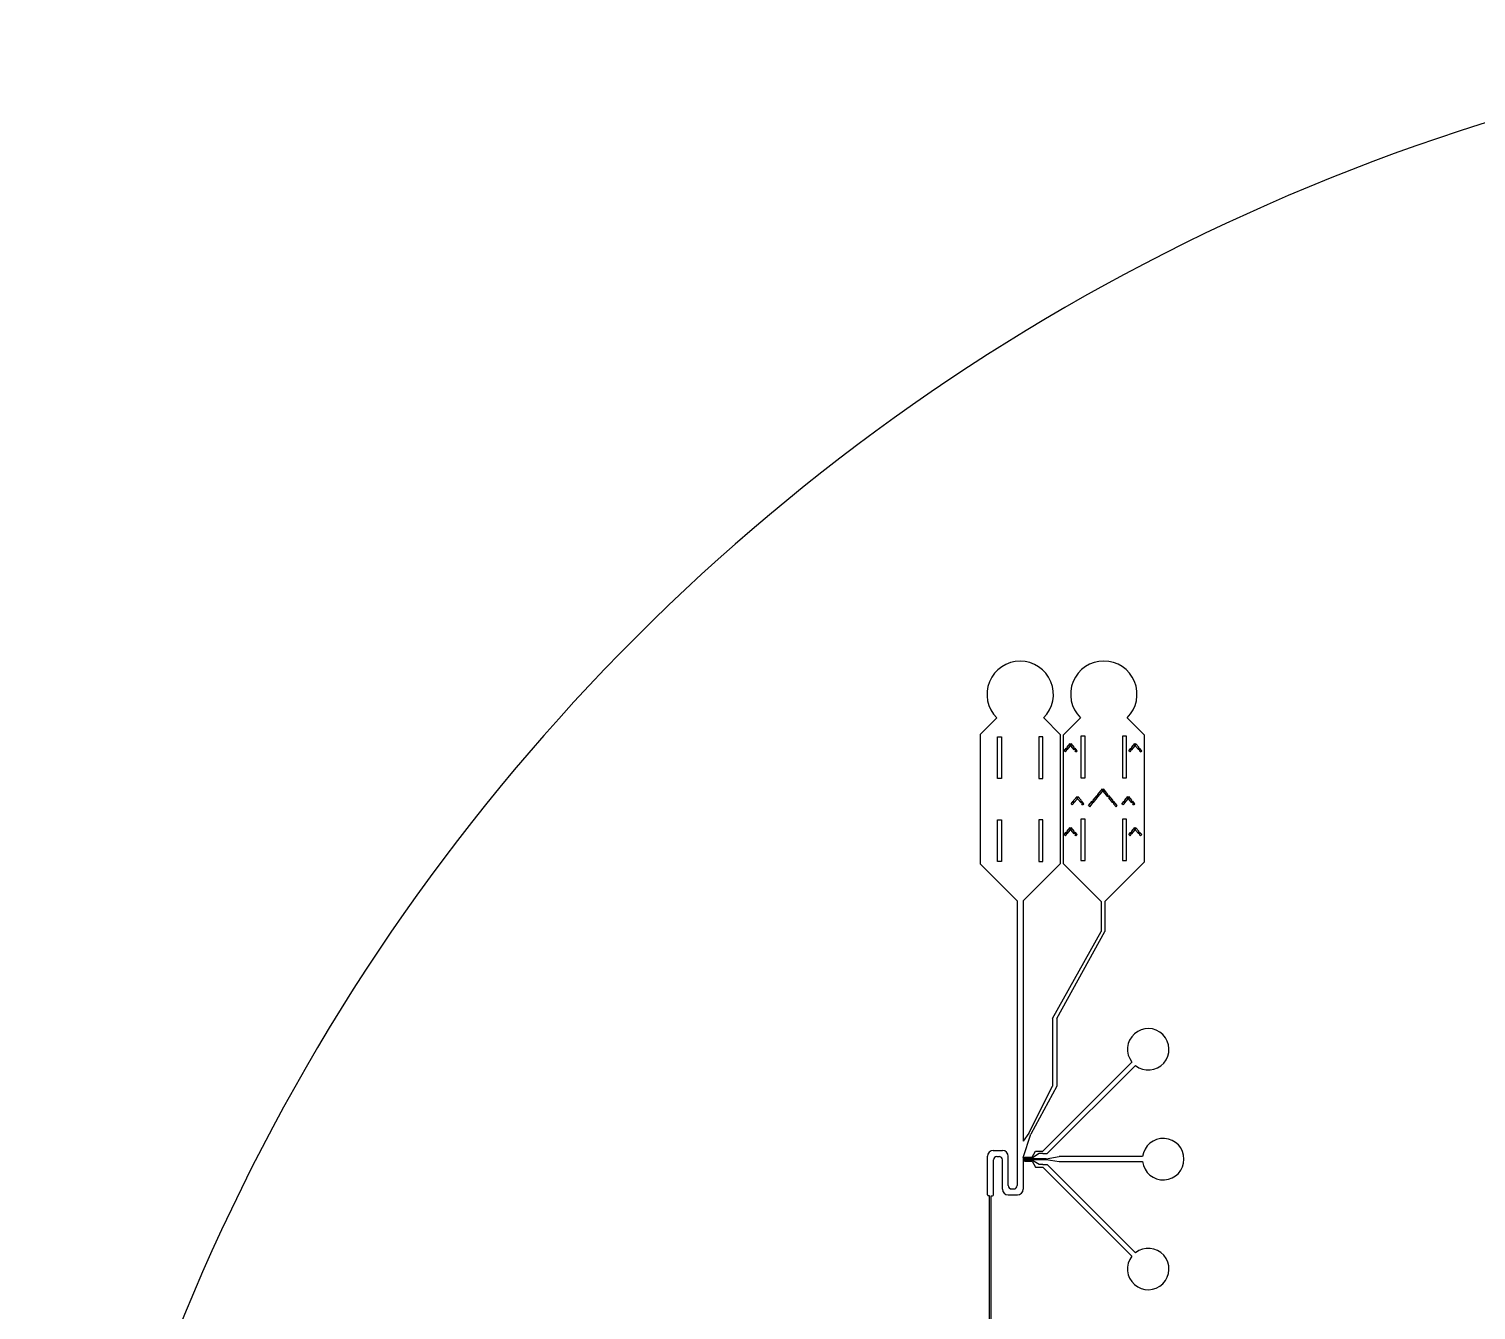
# Model space of a CAD drawing. Extents: x 1225654 to 1325654, y 924838 to 1022543.
# Drawn here: x 1225654 to 1260532, y 991669 to 1022543 of the extents above; entities that cross this region are included whole.
import ezdxf

# ---------------------------------------------------------------- set-up
doc = ezdxf.new("R2010")
doc.units = 13

msp = doc.modelspace()

# ---------------------------------------------------------------- linework, layer by layer
for p, q in [((1248980, 1005940), (1248579, 1005539)), ((1250111, 1005940), (1250512, 1005539)), ((1250996, 1005944), (1250577, 1005523)), ((1252126, 1005943), (1252544, 1005523)), ((1248579, 1005539), (1248579, 1002424)), ((1250512, 1005539), (1250512, 1002424)), ((1248996, 1004482), (1248996, 1005482)), ((1248996, 1005482), (1249096, 1005482)), ((1249096, 1005482), (1249096, 1004482)), ((1250094, 1005482), (1249994, 1005482)), ((1249994, 1005482), (1249994, 1004482)), ((1250094, 1004482), (1250094, 1005482)), ((1250577, 1005523), (1250577, 1002432)), ((1250605, 1005149), (1250654, 1005207)), ((1250654, 1005207), (1250654, 1005145)), ((1250674, 1005231), (1250750, 1005321)), ((1250674, 1005168), (1250750, 1005259)), ((1250674, 1005168), (1250674, 1005231)), ((1250750, 1005259), (1250750, 1005321)), ((1250846, 1005231), (1250770, 1005321)), ((1250770, 1005259), (1250770, 1005321)), ((1250846, 1005168), (1250770, 1005259)), ((1250846, 1005168), (1250846, 1005231)), ((1250915, 1005149), (1250866, 1005207)), ((1250866, 1005207), (1250866, 1005145)), ((1251110, 1005499), (1251010, 1005499)), ((1251010, 1005499), (1251010, 1004499)), ((1251110, 1004499), (1251110, 1005499)), ((1252110, 1005499), (1252010, 1005499)), ((1252010, 1005499), (1252010, 1004499)), ((1252110, 1004499), (1252110, 1005499)), ((1252163, 1005149), (1252212, 1005207)), ((1252212, 1005207), (1252212, 1005145)), ((1252232, 1005231), (1252308, 1005321)), ((1252232, 1005168), (1252308, 1005259)), ((1252232, 1005168), (1252232, 1005231)), ((1252308, 1005259), (1252308, 1005321)), ((1252404, 1005231), (1252328, 1005321)), ((1252328, 1005259), (1252328, 1005321)), ((1252404, 1005168), (1252328, 1005259)), ((1252404, 1005168), (1252404, 1005231)), ((1252473, 1005149), (1252424, 1005207)), ((1252424, 1005207), (1252424, 1005145)), ((1252544, 1002474), (1252544, 1005523)), ((1250636, 1005123), (1250605, 1005149)), ((1250636, 1005123), (1250654, 1005145)), ((1250885, 1005123), (1250866, 1005145)), ((1250885, 1005123), (1250915, 1005149)), ((1252194, 1005123), (1252163, 1005149)), ((1252194, 1005123), (1252212, 1005145)), ((1252442, 1005123), (1252424, 1005145)), ((1252442, 1005123), (1252473, 1005149)), ((1251010, 1004499), (1251110, 1004499)), ((1252010, 1004499), (1252110, 1004499)), ((1249096, 1004482), (1248996, 1004482)), ((1249994, 1004482), (1250094, 1004482)), ((1251420, 1004096), (1251529, 1004226)), ((1251420, 1004034), (1251529, 1004164)), ((1251529, 1004226), (1251529, 1004164)), ((1251659, 1004096), (1251549, 1004226)), ((1251549, 1004226), (1251549, 1004164)), ((1251659, 1004034), (1251549, 1004164)), ((1250770, 1003871), (1250819, 1003929)), ((1250801, 1003845), (1250770, 1003871)), ((1250801, 1003845), (1250819, 1003867)), ((1250819, 1003929), (1250819, 1003867)), ((1250839, 1003953), (1250915, 1004043)), ((1250839, 1003891), (1250915, 1003981)), ((1250839, 1003891), (1250839, 1003953)), ((1250915, 1003981), (1250915, 1004043)), ((1251011, 1003953), (1250935, 1004043)), ((1250935, 1003981), (1250935, 1004043)), ((1251011, 1003891), (1250935, 1003981)), ((1251011, 1003891), (1251011, 1003953)), ((1251080, 1003871), (1251031, 1003929)), ((1251031, 1003929), (1251031, 1003867)), ((1251049, 1003845), (1251031, 1003867)), ((1251049, 1003845), (1251080, 1003871)), ((1251192, 1003825), (1251283, 1003934)), ((1251223, 1003799), (1251192, 1003825)), ((1251223, 1003799), (1251283, 1003871)), ((1251283, 1003934), (1251283, 1003871)), ((1251303, 1003957), (1251400, 1004072)), ((1251303, 1003895), (1251400, 1004010)), ((1251303, 1003895), (1251303, 1003957)), ((1251400, 1004072), (1251400, 1004010)), ((1251420, 1004034), (1251420, 1004096)), ((1251659, 1004034), (1251659, 1004096)), ((1251775, 1003957), (1251679, 1004072)), ((1251679, 1004072), (1251679, 1004010)), ((1251775, 1003895), (1251679, 1004010)), ((1251775, 1003895), (1251775, 1003957)), ((1251886, 1003825), (1251795, 1003934)), ((1251795, 1003934), (1251795, 1003871)), ((1251856, 1003799), (1251795, 1003871)), ((1251856, 1003799), (1251886, 1003825)), ((1251998, 1003871), (1252047, 1003929)), ((1252029, 1003845), (1251998, 1003871)), ((1252029, 1003845), (1252047, 1003867)), ((1252047, 1003929), (1252047, 1003867)), ((1252067, 1003953), (1252143, 1004043)), ((1252067, 1003891), (1252143, 1003981)), ((1252067, 1003891), (1252067, 1003953)), ((1252143, 1003981), (1252143, 1004043)), ((1252239, 1003953), (1252163, 1004043)), ((1252163, 1003981), (1252163, 1004043)), ((1252239, 1003891), (1252163, 1003981)), ((1252239, 1003891), (1252239, 1003953)), ((1252308, 1003871), (1252259, 1003929)), ((1252259, 1003929), (1252259, 1003867)), ((1252278, 1003845), (1252259, 1003867)), ((1252278, 1003845), (1252308, 1003871)), ((1248996, 1002482), (1248996, 1003482)), ((1248996, 1003482), (1249096, 1003482)), ((1249096, 1003482), (1249096, 1002482)), ((1250094, 1003482), (1249994, 1003482)), ((1249994, 1003482), (1249994, 1002482)), ((1250094, 1002482), (1250094, 1003482)), ((1251110, 1003499), (1251010, 1003499)), ((1251010, 1003499), (1251010, 1002499)), ((1251110, 1002499), (1251110, 1003499)), ((1252110, 1003499), (1252010, 1003499)), ((1252010, 1003499), (1252010, 1002499)), ((1252110, 1002499), (1252110, 1003499)), ((1250605, 1003126), (1250654, 1003184)), ((1250636, 1003100), (1250605, 1003126)), ((1250636, 1003100), (1250654, 1003122)), ((1250654, 1003184), (1250654, 1003122)), ((1250674, 1003208), (1250750, 1003298)), ((1250674, 1003145), (1250750, 1003236)), ((1250674, 1003145), (1250674, 1003208)), ((1250750, 1003236), (1250750, 1003298)), ((1250846, 1003208), (1250770, 1003298)), ((1250770, 1003236), (1250770, 1003298)), ((1250846, 1003145), (1250770, 1003236)), ((1250846, 1003145), (1250846, 1003208)), ((1250915, 1003126), (1250866, 1003184)), ((1250866, 1003184), (1250866, 1003122)), ((1250885, 1003100), (1250866, 1003122)), ((1250885, 1003100), (1250915, 1003126)), ((1252163, 1003126), (1252212, 1003184)), ((1252194, 1003100), (1252163, 1003126)), ((1252194, 1003100), (1252212, 1003122)), ((1252212, 1003184), (1252212, 1003122)), ((1252232, 1003208), (1252308, 1003298)), ((1252232, 1003145), (1252308, 1003236)), ((1252232, 1003145), (1252232, 1003208)), ((1252308, 1003236), (1252308, 1003298)), ((1252404, 1003208), (1252328, 1003298)), ((1252328, 1003236), (1252328, 1003298)), ((1252404, 1003145), (1252328, 1003236)), ((1252404, 1003145), (1252404, 1003208)), ((1252473, 1003126), (1252424, 1003184)), ((1252424, 1003184), (1252424, 1003122)), ((1252442, 1003100), (1252424, 1003122)), ((1252442, 1003100), (1252473, 1003126)), ((1249473, 1001531), (1248579, 1002424)), ((1249096, 1002482), (1248996, 1002482)), ((1249618, 1001530), (1250512, 1002424)), ((1249994, 1002482), (1250094, 1002482)), ((1251494, 1001514), (1250577, 1002432)), ((1251010, 1002499), (1251110, 1002499)), ((1251584, 1001514), (1252544, 1002474)), ((1252010, 1002499), (1252110, 1002499)), ((1249473, 1001531), (1249473, 994667)), ((1249618, 1001530), (1249618, 995739)), ((1251494, 1001514), (1251494, 1000793)), ((1251584, 1001514), (1251584, 1000793)), ((1250325, 998697), (1251494, 1000793)), ((1250425, 998697), (1251584, 1000793)), ((1250325, 998697), (1250325, 997063)), ((1250425, 998697), (1250425, 997063)), ((1250090, 995498), (1252236, 997645)), ((1250198, 995438), (1252321, 997560)), ((1249757, 995931), (1250325, 997063)), ((1250425, 997063), (1249798, 995907)), ((1249757, 995931), (1249618, 995739)), ((1249618, 995348), (1249798, 995907)), ((1248896, 995514), (1249119, 995514)), ((1249834, 995356), (1249916, 995498)), ((1249999, 995438), (1249845, 995336)), ((1249916, 995498), (1250090, 995498)), ((1250090, 995438), (1249999, 995438)), ((1250090, 995438), (1250198, 995438)), ((1248756, 994443), (1248756, 995374)), ((1248900, 994443), (1248900, 995290)), ((1248980, 995370), (1249035, 995370)), ((1249115, 994583), (1249115, 995290)), ((1249259, 994667), (1249259, 995374)), ((1249617, 995342), (1249617, 994583)), ((1250172, 995316), (1249625, 995316)), ((1249625, 995296), (1249625, 995316)), ((1249625, 995296), (1250172, 995296)), ((1249645, 995356), (1249834, 995356)), ((1249645, 995336), (1249645, 995356)), ((1249845, 995336), (1249645, 995336)), ((1249845, 995276), (1249645, 995276)), ((1249645, 995256), (1249645, 995276)), ((1249645, 995256), (1249834, 995256)), ((1249834, 995256), (1249916, 995113)), ((1249999, 995174), (1249845, 995276)), ((1249916, 995113), (1250090, 995113)), ((1250090, 995174), (1249999, 995174)), ((1250090, 995174), (1250198, 995174)), ((1250090, 995113), (1252236, 992966)), ((1250172, 995316), (1250488, 995366)), ((1250172, 995296), (1250488, 995246)), ((1250198, 995174), (1252321, 993051)), ((1252496, 995366), (1250488, 995366)), ((1250488, 995246), (1252496, 995246)), ((1248806, 994423), (1248776, 994423)), ((1248809, 990318), (1248806, 994423)), ((1248849, 988858), (1248846, 994423)), ((1248846, 994423), (1248880, 994423)), ((1249255, 994443), (1249477, 994443)), ((1249339, 994587), (1249393, 994587))]:
    msp.add_line(p, q)
msp.add_lwpolyline([(1260678, 924838), (1290630, 924838, 6.524121)], format="xyb", close=True)
msp.add_lwpolyline([(1260678, 924838), (1290630, 924838, 6.524121)], format="xyb", close=True)
for centre, radius, start, end in [((1249545, 1006506), 800, 315, 225), ((1251561, 1006510), 800, 314.8865, 225.0751), ((1252630, 997954), 500, 231.912, 218.1015), ((1252993, 995306), 500, 186.8921, 173.1079), ((1248896, 995374), 140, 90, 180), ((1249119, 995374), 140, 0, 90), ((1248980, 995290), 80, 90, 180), ((1249035, 995290), 80, 0, 90), ((1249637, 995342), 20, 162.1786, 180), ((1248776, 994443), 20, 180, 270), ((1248880, 994443), 20, 270, 0), ((1249255, 994583), 140, 180, 270), ((1249339, 994667), 80, 180, 270), ((1249393, 994667), 80, 270, 0), ((1249477, 994583), 140, 270, 0), ((1252630, 992657), 500, 141.8985, 128.088)]:
    msp.add_arc(centre, radius, start, end)

doc.saveas('drawing.dxf')
